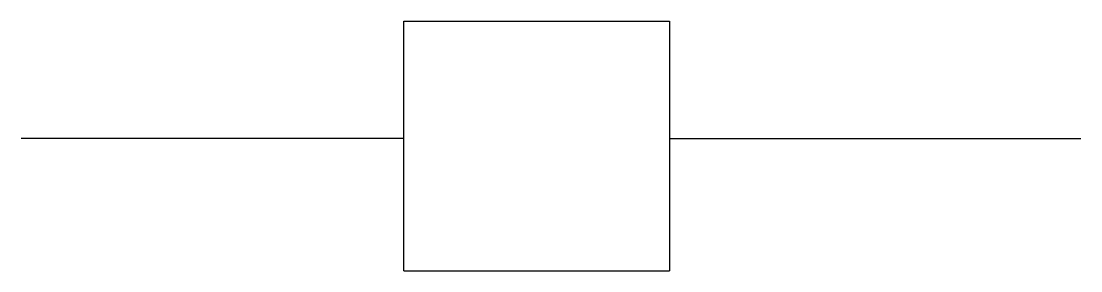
# Model space of a CAD drawing. Header units: metres. Extents: x 66162 to 67527, y -145780 to -145458.
import ezdxf

# ---------------------------------------------------------------- set-up
doc = ezdxf.new("R2010")
doc.units = ezdxf.units.M
doc.layers.add('DET1', color=1, linetype='Continuous')
doc.layers.add('R', color=3, linetype='Continuous')

msp = doc.modelspace()

# ---------------------------------------------------------------- linework, layer by layer
at = {"layer": 'DET1'}
for p, q in [((66654.75, -145458.02), (66997.16, -145458.02)), ((66997.16, -145458.02), (66997.16, -145780.07)), ((66654.75, -145609.51), (66161.99, -145609.51)), ((66997.16, -145609.51), (67526.79, -145609.51)), ((66654.75, -145780.07), (66997.16, -145780.07))]:
    msp.add_line(p, q, dxfattribs=at)
at = {"layer": 'R'}
msp.add_line((66654.75, -145780.07), (66654.75, -145458.02), dxfattribs=at)

doc.saveas('drawing.dxf')
